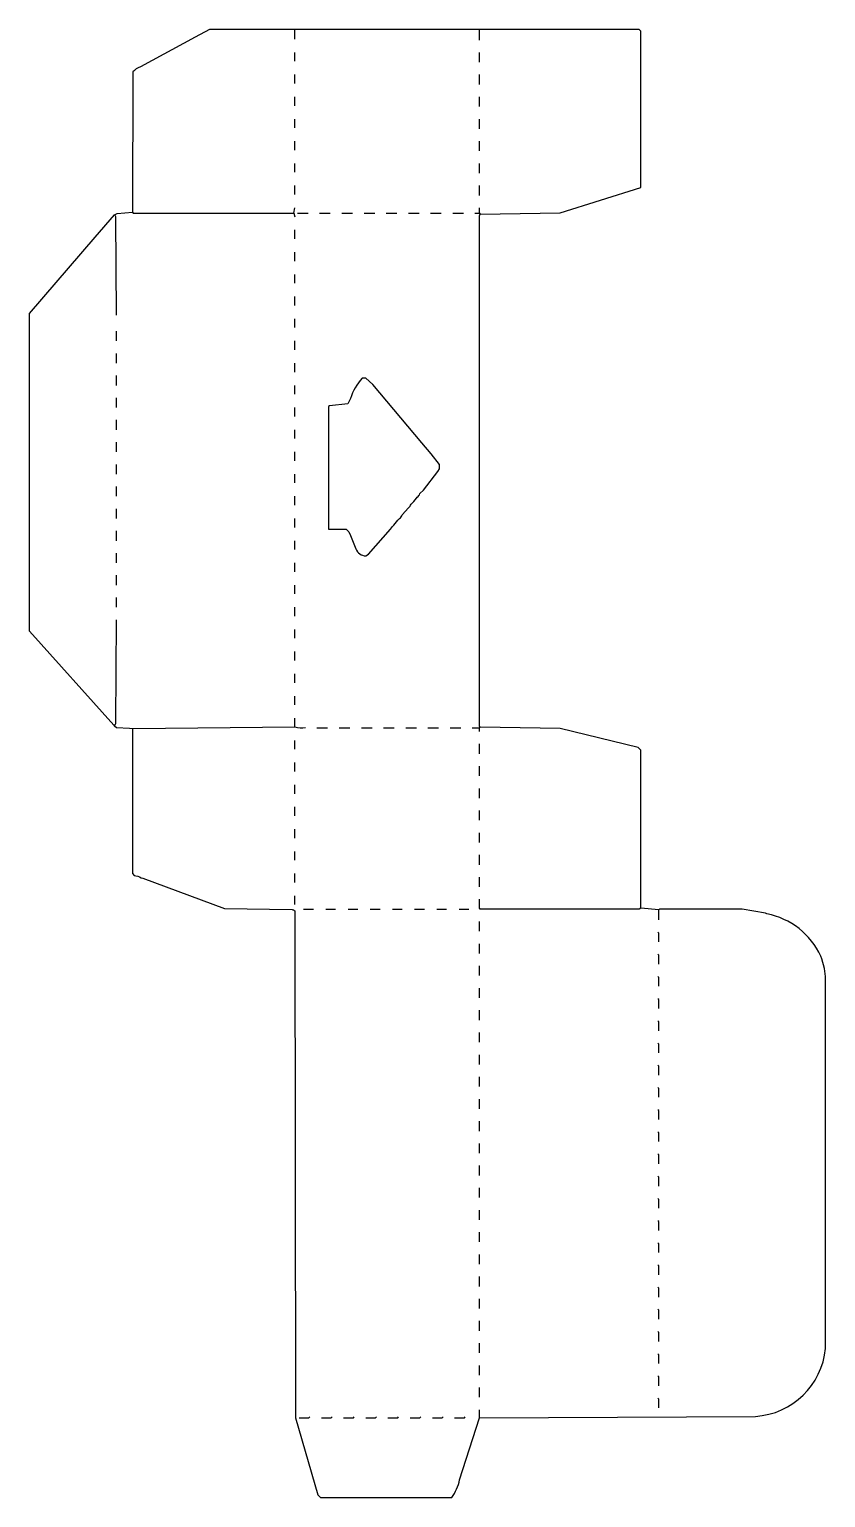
# Model space of a CAD drawing. Extents: x 47 to 944, y 85 to 1739.
import ezdxf

# ---------------------------------------------------------------- set-up
doc = ezdxf.new("R2010")
doc.units = 0
doc.layers.get('0').update_dxf_attribs({"linetype": 'CONTINUOUS'})

msp = doc.modelspace()

# ---------------------------------------------------------------- linework, layer by layer
at = {"color": 250, "linetype": 'CONTINUOUS'}
for points in [[(549, 1532), (554, 1532), (555, 1531), (644.994446, 1532.49432), (736, 1561), (736, 1737), (734, 1739), (250, 1739), (233.9, 1730.2), (172.1, 1696.8, 0.113921), (163.496836, 1690.996875), (163, 1533)], [(143, 955), (142, 955), (47, 1061), (47, 1419), (121, 1505), (143, 1530, -0.135404), (146.029183, 1531.533074), (163, 1533), (164, 1532), (345, 1532), (346, 1528)], [(145, 1417), (144.504545, 1526.995536, 0.144678), (143, 1530)], [(426, 1146), (429, 1148), (454, 1176), (456, 1179, 0.064525), (462, 1186), (464, 1188, 0.150174), (467, 1192), (474, 1200, 0.150174), (477, 1204, 0.064525), (483, 1211), (484, 1212, 0.150174), (487, 1216), (491, 1220), (507.2, 1240.9), (509, 1244), (509, 1249), (499.754098, 1260.795082), (489.247059, 1273.211765), (434, 1339), (426, 1346), (422, 1346, 0.116789), (408.8, 1323.1), (406.3, 1317.9), (405.90099, 1316.990099), (385, 1315), (384, 1314), (384, 1176), (404, 1176), (407, 1173), (408.8, 1168.9), (414.8, 1153.9, 0.329991), (426, 1146)], [(358, 952, -0.094028), (346, 953), (164, 951), (159.970817, 951.533074), (145, 952), (143, 954), (143, 955, 0.141362), (144.50431, 958.004237), (145, 1074)], [(163, 951), (163, 788), (165, 786, -0.080886), (173.1, 783.3), (174.9, 782.7), (267.006408, 748.493423), (342.993592, 747.506577, -0.175081), (346, 746), (346.647059, 174.911765), (372, 88), (375, 85), (523, 85, 0.10043), (531.647059, 105.088235), (554, 175), (864.998392, 176.498382, 0.366137), (944, 253), (944, 672), (942.560976, 680.95122), (939.7, 691.9), (938.7, 694.9, 0.238334), (877.9, 742.7), (876.1, 743.3), (850, 748), (757, 748), (756, 747), (736, 749), (734, 748), (555, 748), (554, 749), (554, 759)]]:
    msp.add_lwpolyline(points, format="xyb", dxfattribs=at)
for points in [[(346, 1728), (346, 1739)], [(554, 1727), (554, 1739)], [(346, 1703), (346, 1713)], [(554, 1702), (554, 1713)], [(346, 1678), (346, 1688)], [(554, 1677), (554, 1688)], [(346, 1653), (346, 1663)], [(554, 1652), (554, 1663)], [(346, 1628), (346, 1638)], [(554, 1627), (554, 1638)], [(346, 1603), (346, 1613)], [(554, 1602), (554, 1613)], [(346, 1578), (346, 1588)], [(554, 1577), (554, 1588)], [(346, 1553), (346, 1563)], [(554, 1552), (554, 1563)], [(345, 1532), (346, 1538)], [(349, 1532), (361, 1532)], [(374, 1532), (386, 1532)], [(399, 1532), (411, 1532)], [(424, 1532), (436, 1532)], [(449, 1532), (461, 1532)], [(474, 1532), (486, 1532)], [(499, 1532), (511, 1532)], [(524, 1532), (536, 1532)], [(554, 948), (554, 952), (555, 953), (554, 954), (554, 1529), (555, 1531), (554, 1532), (554, 1538)], [(346, 1503), (346, 1513)], [(346, 1478), (346, 1488)], [(346, 1453), (346, 1463)], [(346, 1428), (346, 1438)], [(346, 1403), (346, 1413)], [(145, 1388), (145, 1399)], [(145, 1363), (145, 1374)], [(346, 1378), (346, 1388)], [(346, 1353), (346, 1363)], [(145, 1338), (145, 1349)], [(145, 1313), (145, 1324)], [(346, 1328), (346, 1338)], [(346, 1303), (346, 1313)], [(145, 1288), (145, 1299)], [(145, 1263), (145, 1274)], [(346, 1278), (346, 1288)], [(346, 1253), (346, 1263)], [(145, 1238), (145, 1249)], [(145, 1213), (145, 1224)], [(346, 1228), (346, 1238)], [(346, 1203), (346, 1213)], [(145, 1188), (145, 1199)], [(346, 1178), (346, 1188)], [(145, 1163), (145, 1174)], [(346, 1153), (346, 1163)], [(145, 1138), (145, 1149)], [(346, 1128), (346, 1138)], [(145, 1113), (145, 1124)], [(346, 1103), (346, 1113)], [(145, 1088), (145, 1099)], [(346, 1078), (346, 1088)], [(346, 1053), (346, 1063)], [(346, 1028), (346, 1038)], [(346, 1003), (346, 1013)], [(346, 978), (346, 988)], [(346, 953), (346, 963)], [(371, 952), (383, 952)], [(396, 952), (408, 952)], [(421, 952), (433, 952)], [(446, 952), (458, 952)], [(471, 952), (483, 952)], [(496, 952), (508, 952)], [(521, 952), (533, 952)], [(546, 952), (554, 952)], [(736, 749), (736, 927), (733, 930), (644.994507, 951.505617), (555, 953)], [(346, 928), (346, 938)], [(554, 923), (554, 934)], [(346, 903), (346, 913)], [(554, 898), (554, 909)], [(346, 878), (346, 888)], [(554, 873), (554, 884)], [(346, 853), (346, 863)], [(554, 848), (554, 859)], [(346, 828), (346, 838)], [(554, 823), (554, 834)], [(346, 803), (346, 813)], [(554, 798), (554, 809)], [(346, 778), (346, 788)], [(554, 773), (554, 784)], [(346, 753), (346, 763)], [(356, 748), (367, 748)], [(381, 748), (392, 748)], [(406, 748), (417, 748)], [(431, 748), (442, 748)], [(456, 748), (467, 748)], [(481, 748), (492, 748)], [(506, 748), (517, 748)], [(531, 748), (542, 748)], [(554, 723), (554, 734)], [(554, 698), (554, 709)], [(554, 673), (554, 684)], [(554, 648), (554, 659)], [(554, 623), (554, 634)], [(554, 598), (554, 609)], [(554, 573), (554, 584)], [(554, 548), (554, 559)], [(554, 523), (554, 534)], [(554, 498), (554, 509)], [(554, 473), (554, 484)], [(554, 448), (554, 459)], [(554, 423), (554, 434)], [(554, 398), (554, 409)], [(554, 373), (554, 384)], [(554, 348), (554, 359)], [(554, 323), (554, 334)], [(554, 298), (554, 309)], [(554, 273), (554, 284)], [(554, 248), (554, 259)], [(554, 223), (554, 234)], [(554, 198), (554, 209)], [(554, 175), (554, 184)]]:
    msp.add_lwpolyline(points, dxfattribs=at)
at = {"color": 251, "linetype": 'CONTINUOUS'}
for points in [[(756, 736), (756, 747)], [(756, 711), (756, 721), (755, 722)], [(756, 686), (756, 696), (755, 697)], [(756, 661), (756, 671), (755, 672)], [(756, 636), (756, 646), (755, 647)], [(756, 611), (756, 621), (755, 622)], [(756, 586), (756, 596), (755, 597)], [(756, 561), (756, 571), (755, 572)], [(756, 536), (756, 546), (755, 547)], [(756, 511), (756, 521), (755, 522)], [(756, 486), (756, 496), (755, 497)], [(756, 461), (756, 471), (755, 472)], [(756, 436), (756, 446), (755, 447)], [(756, 411), (756, 421), (755, 422)], [(756, 386), (756, 396), (755, 397)], [(756, 361), (756, 371), (755, 372)], [(756, 336), (756, 346), (755, 347)], [(756, 311), (756, 321), (755, 322)], [(756, 286), (756, 296), (755, 297)], [(756, 261), (756, 271), (755, 272)], [(756, 236), (756, 246), (755, 247)], [(756, 211), (756, 221), (755, 222)], [(756, 186), (756, 196), (755, 197)]]:
    msp.add_lwpolyline(points, dxfattribs=at)
at = {"color": 252, "linetype": 'CONTINUOUS'}
for points in [[(351, 175), (362, 175), (363, 176)], [(376, 175), (387, 175), (388, 176)], [(401, 175), (412, 175), (413, 176)], [(426, 175), (437, 175), (438, 176)], [(451, 175), (462, 175), (463, 176)], [(476, 175), (487, 175), (488, 176)], [(501, 175), (512, 175), (513, 176)], [(526, 175), (537, 175), (538, 176)]]:
    msp.add_lwpolyline(points, dxfattribs=at)

doc.saveas('drawing.dxf')
